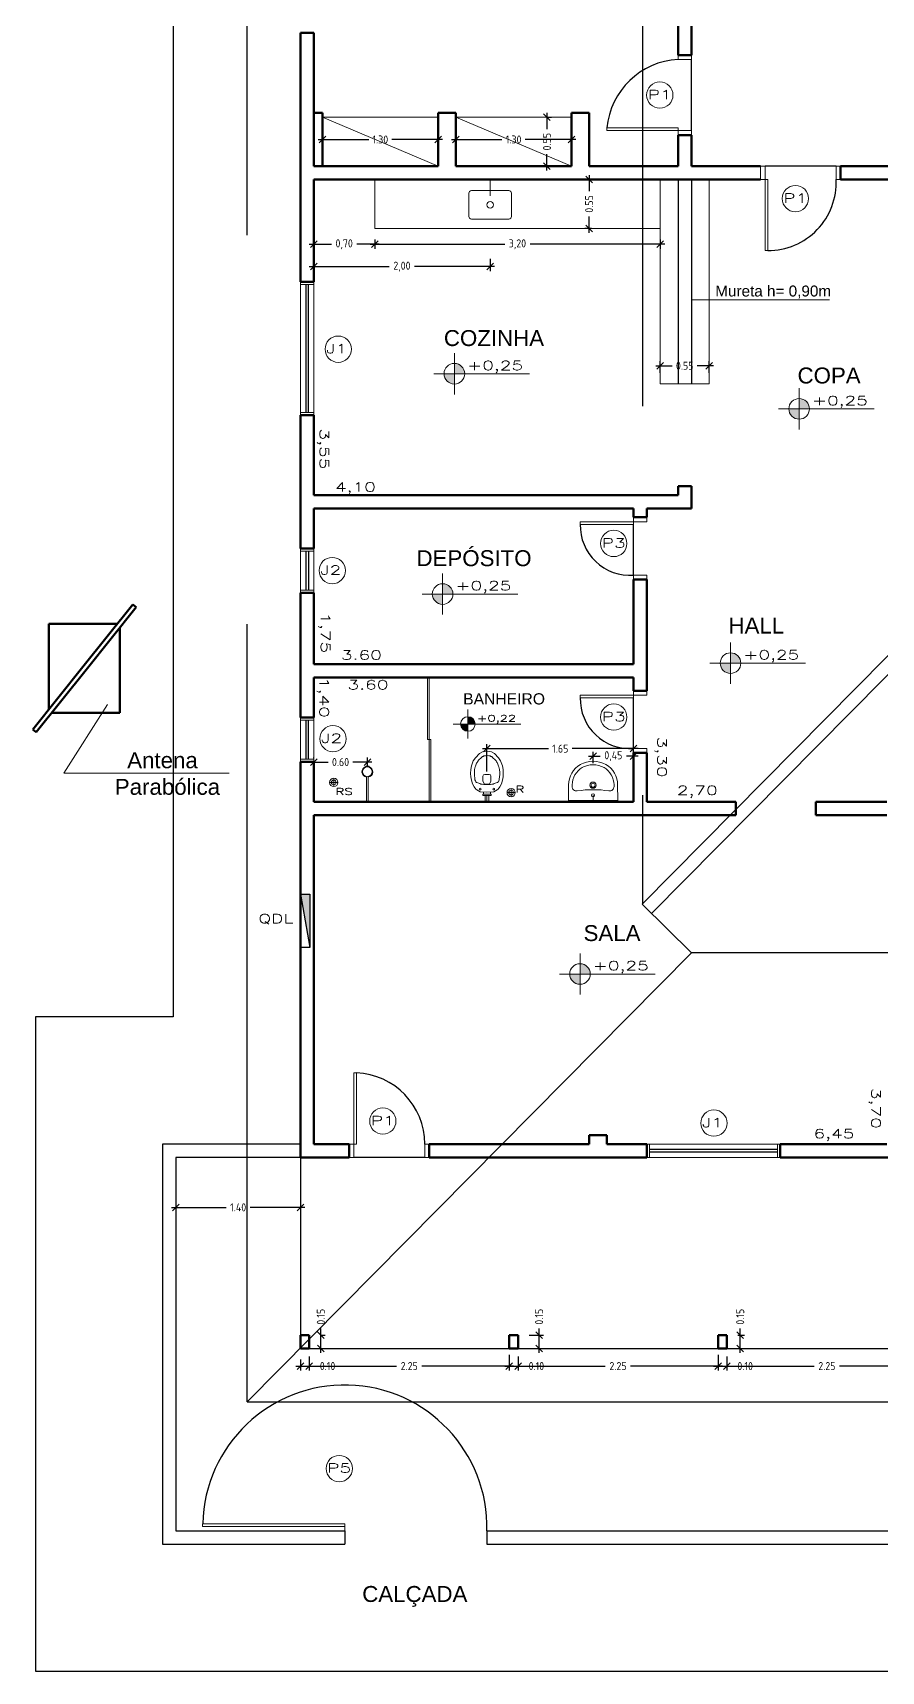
# Model space of a CAD drawing. Extents: x 200.4 to 267.3, y 143.9 to 174.2.
# Drawn here: x 200.44 to 209.99, y 144.45 to 162.88 of the extents above; entities that cross this region are included whole.
import ezdxf

# ---------------------------------------------------------------- set-up
doc = ezdxf.new("R2010")
doc.units = 0
doc.header["$LTSCALE"] = 35
doc.linetypes.add('HIDDEN', pattern=[0.375, 0.25, -0.125])
doc.layers.get('0').update_dxf_attribs({"linetype": 'CONTINUOUS'})
doc.layers.get('Defpoints').update_dxf_attribs({"linetype": 'CONTINUOUS', "lineweight": 5})
for name, color, linetype in [('01', 1, 'CONTINUOUS'), ('AF-Conexões_detalhe', 9, 'CONTINUOUS'), ('ALVENARIA', 6, 'CONTINUOUS'), ('ALVNARIA', 3, 'HIDDEN'), ('PENA3', 4, 'CONTINUOUS')]:
    doc.layers.add(name, color=color, linetype=linetype)
for name, color, linetype, lineweight in [('COTAS', 1, 'CONTINUOUS', 5), ('ESQUADRIAS', 2, 'CONTINUOUS', 18), ('MOBÍLIA', 1, 'CONTINUOUS', 9), ('PAREDE', 5, 'CONTINUOUS', 50), ('TEXTO', 2, 'CONTINUOUS', 13)]:
    doc.layers.add(name, color=color, linetype=linetype, lineweight=lineweight)
doc.styles.add('ARQ_COTAS_50', font='romans.shx', dxfattribs={"width": 1.5})
doc.styles.get("Standard").update_dxf_attribs({"font": 'ISOCP'})
doc.dimstyles.new('LAOUTP-50', dxfattribs={"dimscale": 0.5, "dimtxt": 0.18, "dimasz": 0.15, "dimexe": 0.1, "dimexo": 0.25, "dimgap": 0.09, "dimtad": 0, "dimzin": 0, "dimdsep": 46, "dimlunit": 6, "dimtxsty": 'Standard', "dimsah": 1, "dimcen": 0.15, "dimdle": 0.1, "dimclrd": 1, "dimclre": 1, "dimclrt": 2, "dimaunit": 1, "dimadec": 0, "dimazin": 0, "dimtfac": 1, "dimtmove": 0, "dimatfit": 3, "dimfxl": 1, "dimtolj": 1, "dimtzin": 0, "dimarcsym": 0})

# ---------------------------------------------------------------- blocks, each defined once
blk = doc.blocks.new('_Oblique')
at = {"layer": 'COTAS', "color": 0, "lineweight": -2}
blk.add_line((-0.5, -0.5), (0.5, 0.5), dxfattribs=at)
blk = doc.blocks.new('*D148')
at = {"color": 1, "linetype": 'ByBlock'}
for p, q in [((205.499, 154.831), (206.242, 154.831)), ((205.549, 154.575), (205.549, 154.881)), ((207.249, 154.831), (206.506, 154.831)), ((207.199, 154.575), (207.199, 154.881))]:
    blk.add_line(p, q, dxfattribs=at)
at = {"layer": 'Defpoints', "color": 0, "linetype": 'ByBlock'}
for p in [(205.549, 154.831), (205.549, 154.45), (207.199, 154.45)]:
    blk.add_point(p, dxfattribs=at)
at = {"color": 1, "linetype": 'ByBlock', "xscale": 0.075, "yscale": 0.075, "zscale": 0.075, "rotation": 180}
blk.add_blockref('_Oblique', (205.549, 154.831), dxfattribs=at)
at = {"color": 1, "linetype": 'ByBlock', "xscale": 0.075, "yscale": 0.075, "zscale": 0.075}
blk.add_blockref('_Oblique', (207.199, 154.831), dxfattribs=at)
at = {"color": 2, "linetype": 'ByBlock', "insert": (206.374, 154.831), "char_height": 0.09, "attachment_point": 5}
blk.add_mtext('\\A1;1.65', dxfattribs=at)
blk = doc.blocks.new('*D149')
at = {"color": 1, "linetype": 'ByBlock'}
for p, q in [((206.693, 154.746), (206.823, 154.746)), ((206.743, 154.669), (206.743, 154.796)), ((207.249, 154.746), (207.119, 154.746)), ((207.199, 154.669), (207.199, 154.796))]:
    blk.add_line(p, q, dxfattribs=at)
at = {"layer": 'Defpoints', "color": 0, "linetype": 'ByBlock'}
for p in [(207.199, 154.746), (206.743, 154.544), (207.199, 154.544)]:
    blk.add_point(p, dxfattribs=at)
at = {"color": 1, "linetype": 'ByBlock', "xscale": 0.075, "yscale": 0.075, "zscale": 0.075, "rotation": 180}
blk.add_blockref('_Oblique', (206.743, 154.746), dxfattribs=at)
at = {"color": 1, "linetype": 'ByBlock', "xscale": 0.075, "yscale": 0.075, "zscale": 0.075}
blk.add_blockref('_Oblique', (207.199, 154.746), dxfattribs=at)
at = {"color": 2, "linetype": 'ByBlock', "insert": (206.971, 154.746), "char_height": 0.09, "attachment_point": 5}
blk.add_mtext('\\A1;0,45', dxfattribs=at)
blk = doc.blocks.new('*D150')
at = {"color": 1, "linetype": 'ByBlock'}
for p, q in [((203.549, 154.68), (203.761, 154.68)), ((203.599, 154.723), (203.599, 154.73)), ((204.253, 154.68), (204.041, 154.68)), ((204.203, 154.642), (204.203, 154.73))]:
    blk.add_line(p, q, dxfattribs=at)
at = {"layer": 'Defpoints', "color": 0, "linetype": 'ByBlock'}
for p in [(203.599, 154.68), (203.599, 154.598), (204.203, 154.517)]:
    blk.add_point(p, dxfattribs=at)
at = {"color": 1, "linetype": 'ByBlock', "xscale": 0.075, "yscale": 0.075, "zscale": 0.075, "rotation": 180}
blk.add_blockref('_Oblique', (203.599, 154.68), dxfattribs=at)
at = {"color": 1, "linetype": 'ByBlock', "xscale": 0.075, "yscale": 0.075, "zscale": 0.075}
blk.add_blockref('_Oblique', (204.203, 154.68), dxfattribs=at)
at = {"color": 2, "linetype": 'ByBlock', "insert": (203.901, 154.68), "char_height": 0.09, "attachment_point": 5}
blk.add_mtext('\\A1;0.60', dxfattribs=at)
blk = doc.blocks.new('*D154')
at = {"color": 1, "linetype": 'ByBlock'}
for p, q in [((202.049, 150.108), (202.049, 149.621)), ((203.449, 150.108), (203.449, 149.621)), ((201.999, 149.671), (202.614, 149.671)), ((203.499, 149.671), (202.884, 149.671))]:
    blk.add_line(p, q, dxfattribs=at)
at = {"layer": 'Defpoints', "color": 0, "linetype": 'ByBlock'}
for p in [(202.049, 150.233), (203.449, 150.233), (202.049, 149.671)]:
    blk.add_point(p, dxfattribs=at)
at = {"color": 1, "linetype": 'ByBlock', "xscale": 0.075, "yscale": 0.075, "zscale": 0.075, "rotation": 180}
blk.add_blockref('_Oblique', (202.049, 149.671), dxfattribs=at)
at = {"color": 1, "linetype": 'ByBlock', "xscale": 0.075, "yscale": 0.075, "zscale": 0.075}
blk.add_blockref('_Oblique', (203.449, 149.671), dxfattribs=at)
at = {"color": 2, "linetype": 'ByBlock', "insert": (202.749, 149.671), "char_height": 0.09, "attachment_point": 5}
blk.add_mtext('\\A1;1.40', dxfattribs=at)
blk = doc.blocks.new('*D157')
at = {"color": 1, "linetype": 'ByBlock'}
for p, q in [((206.224, 161.983), (206.224, 161.8)), ((206.24, 161.933), (206.274, 161.933)), ((206.224, 161.333), (206.224, 161.517)), ((206.24, 161.383), (206.274, 161.383))]:
    blk.add_line(p, q, dxfattribs=at)
at = {"layer": 'Defpoints', "color": 0, "linetype": 'ByBlock'}
for p in [(206.115, 161.933), (206.224, 161.933), (206.115, 161.383)]:
    blk.add_point(p, dxfattribs=at)
at = {"color": 1, "linetype": 'ByBlock', "xscale": 0.075, "yscale": 0.075, "zscale": 0.075}
for p, rotation in [((206.224, 161.933), 90), ((206.224, 161.383), 270)]:
    blk.add_blockref('_Oblique', p, dxfattribs=dict(at, rotation=rotation))
at = {"color": 2, "linetype": 'ByBlock', "insert": (206.224, 161.658), "char_height": 0.09, "attachment_point": 5, "rotation": 90}
blk.add_mtext('\\A1;0.55', dxfattribs=at)
blk = doc.blocks.new('*D158')
at = {"color": 1, "linetype": 'ByBlock'}
for p, q in [((203.599, 160.558), (203.599, 160.454)), ((204.286, 160.558), (204.286, 160.454)), ((203.549, 160.504), (203.801, 160.504)), ((204.336, 160.504), (204.084, 160.504))]:
    blk.add_line(p, q, dxfattribs=at)
at = {"layer": 'Defpoints', "color": 0, "linetype": 'ByBlock'}
for p in [(203.599, 160.683), (204.286, 160.683), (203.599, 160.504)]:
    blk.add_point(p, dxfattribs=at)
at = {"color": 1, "linetype": 'ByBlock', "xscale": 0.075, "yscale": 0.075, "zscale": 0.075, "rotation": 180}
blk.add_blockref('_Oblique', (203.599, 160.504), dxfattribs=at)
at = {"color": 1, "linetype": 'ByBlock', "xscale": 0.075, "yscale": 0.075, "zscale": 0.075}
blk.add_blockref('_Oblique', (204.286, 160.504), dxfattribs=at)
at = {"color": 2, "linetype": 'ByBlock', "insert": (203.942, 160.504), "char_height": 0.09, "attachment_point": 5}
blk.add_mtext('\\A1;0,70', dxfattribs=at)
blk = doc.blocks.new('*D159')
at = {"color": 1, "linetype": 'ByBlock'}
for p, q in [((204.286, 160.558), (204.286, 160.454)), ((207.499, 160.558), (207.499, 160.454)), ((204.236, 160.504), (205.751, 160.504)), ((207.549, 160.504), (206.034, 160.504))]:
    blk.add_line(p, q, dxfattribs=at)
at = {"layer": 'Defpoints', "color": 0, "linetype": 'ByBlock'}
for p in [(204.286, 160.683), (207.499, 160.683), (207.499, 160.504)]:
    blk.add_point(p, dxfattribs=at)
at = {"color": 1, "linetype": 'ByBlock', "xscale": 0.075, "yscale": 0.075, "zscale": 0.075, "rotation": 180}
blk.add_blockref('_Oblique', (204.286, 160.504), dxfattribs=at)
at = {"color": 1, "linetype": 'ByBlock', "xscale": 0.075, "yscale": 0.075, "zscale": 0.075}
blk.add_blockref('_Oblique', (207.499, 160.504), dxfattribs=at)
at = {"color": 2, "linetype": 'ByBlock', "insert": (205.892, 160.504), "char_height": 0.09, "attachment_point": 5}
blk.add_mtext('\\A1;3,20', dxfattribs=at)
blk = doc.blocks.new('*D160')
at = {"color": 1, "linetype": 'ByBlock'}
for p, q in [((203.549, 160.253), (204.449, 160.253)), ((203.599, 160.316), (203.599, 160.203)), ((205.635, 160.253), (204.735, 160.253)), ((205.585, 160.341), (205.585, 160.203))]:
    blk.add_line(p, q, dxfattribs=at)
at = {"layer": 'Defpoints', "color": 0, "linetype": 'ByBlock'}
for p in [(203.599, 160.441), (205.585, 160.466), (205.585, 160.253)]:
    blk.add_point(p, dxfattribs=at)
at = {"color": 1, "linetype": 'ByBlock', "xscale": 0.075, "yscale": 0.075, "zscale": 0.075, "rotation": 180}
blk.add_blockref('_Oblique', (203.599, 160.253), dxfattribs=at)
at = {"color": 1, "linetype": 'ByBlock', "xscale": 0.075, "yscale": 0.075, "zscale": 0.075}
blk.add_blockref('_Oblique', (205.585, 160.253), dxfattribs=at)
at = {"color": 2, "linetype": 'ByBlock', "insert": (204.592, 160.253), "char_height": 0.09, "attachment_point": 5}
blk.add_mtext('\\A1;2,00', dxfattribs=at)
blk = doc.blocks.new('*D178')
at = {"color": 1, "linetype": 'ByBlock'}
for p, q in [((203.649, 161.683), (204.218, 161.683)), ((203.699, 161.808), (203.699, 161.733)), ((205.049, 161.683), (204.48, 161.683)), ((204.999, 161.808), (204.999, 161.733))]:
    blk.add_line(p, q, dxfattribs=at)
at = {"layer": 'Defpoints', "color": 0, "linetype": 'ByBlock'}
for p in [(203.699, 161.683), (204.999, 161.683), (204.999, 161.683)]:
    blk.add_point(p, dxfattribs=at)
at = {"color": 1, "linetype": 'ByBlock', "xscale": 0.075, "yscale": 0.075, "zscale": 0.075, "rotation": 180}
blk.add_blockref('_Oblique', (203.699, 161.683), dxfattribs=at)
at = {"color": 1, "linetype": 'ByBlock', "xscale": 0.075, "yscale": 0.075, "zscale": 0.075}
blk.add_blockref('_Oblique', (204.999, 161.683), dxfattribs=at)
at = {"color": 2, "linetype": 'ByBlock', "insert": (204.349, 161.683), "char_height": 0.09, "attachment_point": 5}
blk.add_mtext('\\A1;1.30', dxfattribs=at)
blk = doc.blocks.new('*D179')
at = {"color": 1, "linetype": 'ByBlock'}
for p, q in [((205.149, 161.683), (205.718, 161.683)), ((205.199, 161.808), (205.199, 161.733)), ((206.549, 161.683), (205.98, 161.683)), ((206.499, 161.808), (206.499, 161.733))]:
    blk.add_line(p, q, dxfattribs=at)
at = {"layer": 'Defpoints', "color": 0, "linetype": 'ByBlock'}
for p in [(205.199, 161.683), (206.499, 161.683), (206.499, 161.683)]:
    blk.add_point(p, dxfattribs=at)
at = {"color": 1, "linetype": 'ByBlock', "xscale": 0.075, "yscale": 0.075, "zscale": 0.075, "rotation": 180}
blk.add_blockref('_Oblique', (205.199, 161.683), dxfattribs=at)
at = {"color": 1, "linetype": 'ByBlock', "xscale": 0.075, "yscale": 0.075, "zscale": 0.075}
blk.add_blockref('_Oblique', (206.499, 161.683), dxfattribs=at)
at = {"color": 2, "linetype": 'ByBlock', "insert": (205.849, 161.683), "char_height": 0.09, "attachment_point": 5}
blk.add_mtext('\\A1;1.30', dxfattribs=at)
blk = doc.blocks.new('*D180')
at = {"color": 1, "linetype": 'ByBlock'}
for p, q in [((206.699, 161.283), (206.699, 161.1)), ((206.724, 161.233), (206.649, 161.233)), ((206.699, 160.633), (206.699, 160.817)), ((206.724, 160.683), (206.649, 160.683))]:
    blk.add_line(p, q, dxfattribs=at)
at = {"layer": 'Defpoints', "color": 0, "linetype": 'ByBlock'}
for p in [(206.699, 161.233), (206.849, 161.233), (206.849, 160.683)]:
    blk.add_point(p, dxfattribs=at)
at = {"color": 1, "linetype": 'ByBlock', "xscale": 0.075, "yscale": 0.075, "zscale": 0.075}
for p, rotation in [((206.699, 161.233), 90), ((206.699, 160.683), 270)]:
    blk.add_blockref('_Oblique', p, dxfattribs=dict(at, rotation=rotation))
at = {"color": 2, "linetype": 'ByBlock', "insert": (206.699, 160.958), "char_height": 0.09, "attachment_point": 5, "rotation": 90}
blk.add_mtext('\\A1;0.55', dxfattribs=at)
blk = doc.blocks.new('*D183')
at = {"color": 1, "linetype": 'ByBlock'}
for p, q in [((207.449, 159.138), (207.633, 159.138)), ((207.499, 159.058), (207.499, 159.188)), ((208.099, 159.138), (207.915, 159.138)), ((208.049, 159.058), (208.049, 159.188))]:
    blk.add_line(p, q, dxfattribs=at)
at = {"layer": 'Defpoints', "color": 0, "linetype": 'ByBlock'}
for p in [(207.499, 159.138), (207.499, 158.933), (208.049, 158.933)]:
    blk.add_point(p, dxfattribs=at)
at = {"color": 1, "linetype": 'ByBlock', "xscale": 0.075, "yscale": 0.075, "zscale": 0.075, "rotation": 180}
blk.add_blockref('_Oblique', (207.499, 159.138), dxfattribs=at)
at = {"color": 1, "linetype": 'ByBlock', "xscale": 0.075, "yscale": 0.075, "zscale": 0.075}
blk.add_blockref('_Oblique', (208.049, 159.138), dxfattribs=at)
at = {"color": 2, "linetype": 'ByBlock', "insert": (207.774, 159.138), "char_height": 0.09, "attachment_point": 5}
blk.add_mtext('\\A1;0.55', dxfattribs=at)
blk = doc.blocks.new('*D193')
at = {"color": 1, "linetype": 'ByBlock'}
for p, q in [((208.249, 147.995), (208.249, 147.936)), ((210.499, 148.011), (210.499, 147.936)), ((208.199, 147.886), (209.231, 147.886)), ((210.549, 147.886), (209.516, 147.886))]:
    blk.add_line(p, q, dxfattribs=at)
at = {"layer": 'Defpoints', "color": 0, "linetype": 'ByBlock'}
for p in [(208.249, 147.87), (210.499, 147.886), (210.499, 147.886)]:
    blk.add_point(p, dxfattribs=at)
at = {"color": 1, "linetype": 'ByBlock', "xscale": 0.075, "yscale": 0.075, "zscale": 0.075, "rotation": 180}
blk.add_blockref('_Oblique', (208.249, 147.886), dxfattribs=at)
at = {"color": 1, "linetype": 'ByBlock', "xscale": 0.075, "yscale": 0.075, "zscale": 0.075}
blk.add_blockref('_Oblique', (210.499, 147.886), dxfattribs=at)
at = {"color": 2, "linetype": 'ByBlock', "insert": (209.374, 147.886), "char_height": 0.09, "attachment_point": 5}
blk.add_mtext('\\A1;2.25', dxfattribs=at)
blk = doc.blocks.new('*D194')
at = {"color": 1, "linetype": 'ByBlock'}
for p, q in [((208.374, 148.233), (208.449, 148.233)), ((208.399, 148.233), (208.399, 148.308)), ((208.399, 148.033), (208.399, 148.233)), ((208.374, 148.083), (208.449, 148.083))]:
    blk.add_line(p, q, dxfattribs=at)
at = {"layer": 'Defpoints', "color": 0, "linetype": 'ByBlock'}
for p in [(208.249, 148.233), (208.399, 148.233), (208.249, 148.083)]:
    blk.add_point(p, dxfattribs=at)
at = {"color": 1, "linetype": 'ByBlock', "xscale": 0.075, "yscale": 0.075, "zscale": 0.075}
for p, rotation in [((208.399, 148.233), 90), ((208.399, 148.083), 270)]:
    blk.add_blockref('_Oblique', p, dxfattribs=dict(at, rotation=rotation))
at = {"color": 2, "linetype": 'ByBlock', "insert": (208.399, 148.441), "char_height": 0.09, "attachment_point": 5, "rotation": 90}
blk.add_mtext('\\A1;0.15', dxfattribs=at)
blk = doc.blocks.new('*D195')
at = {"color": 1, "linetype": 'ByBlock'}
for p, q in [((208.099, 147.886), (208.249, 147.886)), ((208.149, 147.958), (208.149, 147.836)), ((208.249, 147.958), (208.249, 147.836)), ((208.249, 147.886), (208.324, 147.886))]:
    blk.add_line(p, q, dxfattribs=at)
at = {"layer": 'Defpoints', "color": 0, "linetype": 'ByBlock'}
for p in [(208.149, 148.083), (208.249, 148.083), (208.249, 147.886)]:
    blk.add_point(p, dxfattribs=at)
at = {"color": 1, "linetype": 'ByBlock', "xscale": 0.075, "yscale": 0.075, "zscale": 0.075, "rotation": 180}
blk.add_blockref('_Oblique', (208.149, 147.886), dxfattribs=at)
at = {"color": 1, "linetype": 'ByBlock', "xscale": 0.075, "yscale": 0.075, "zscale": 0.075}
blk.add_blockref('_Oblique', (208.249, 147.886), dxfattribs=at)
at = {"color": 2, "linetype": 'ByBlock', "insert": (208.455, 147.886), "char_height": 0.09, "attachment_point": 5}
blk.add_mtext('\\A1;0.10', dxfattribs=at)
blk = doc.blocks.new('*D197')
at = {"color": 1, "linetype": 'ByBlock'}
for p, q in [((206.024, 148.233), (206.185, 148.233)), ((206.135, 148.233), (206.135, 148.308)), ((206.135, 148.033), (206.135, 148.233)), ((206.024, 148.083), (206.185, 148.083))]:
    blk.add_line(p, q, dxfattribs=at)
at = {"layer": 'Defpoints', "color": 0, "linetype": 'ByBlock'}
for p in [(205.899, 148.233), (206.135, 148.233), (205.899, 148.083)]:
    blk.add_point(p, dxfattribs=at)
at = {"color": 1, "linetype": 'ByBlock', "xscale": 0.075, "yscale": 0.075, "zscale": 0.075}
for p, rotation in [((206.135, 148.233), 90), ((206.135, 148.083), 270)]:
    blk.add_blockref('_Oblique', p, dxfattribs=dict(at, rotation=rotation))
at = {"color": 2, "linetype": 'ByBlock', "insert": (206.135, 148.441), "char_height": 0.09, "attachment_point": 5, "rotation": 90}
blk.add_mtext('\\A1;0.15', dxfattribs=at)
blk = doc.blocks.new('*D198')
at = {"color": 1, "linetype": 'ByBlock'}
for p, q in [((205.749, 147.886), (205.899, 147.886)), ((205.799, 147.958), (205.799, 147.836)), ((205.899, 147.958), (205.899, 147.836)), ((205.899, 147.886), (205.974, 147.886))]:
    blk.add_line(p, q, dxfattribs=at)
at = {"layer": 'Defpoints', "color": 0, "linetype": 'ByBlock'}
for p in [(205.799, 148.083), (205.899, 148.083), (205.899, 147.886)]:
    blk.add_point(p, dxfattribs=at)
at = {"color": 1, "linetype": 'ByBlock', "xscale": 0.075, "yscale": 0.075, "zscale": 0.075, "rotation": 180}
blk.add_blockref('_Oblique', (205.799, 147.886), dxfattribs=at)
at = {"color": 1, "linetype": 'ByBlock', "xscale": 0.075, "yscale": 0.075, "zscale": 0.075}
blk.add_blockref('_Oblique', (205.899, 147.886), dxfattribs=at)
at = {"color": 2, "linetype": 'ByBlock', "insert": (206.105, 147.886), "char_height": 0.09, "attachment_point": 5}
blk.add_mtext('\\A1;0.10', dxfattribs=at)
blk = doc.blocks.new('*D199')
at = {"color": 1, "linetype": 'ByBlock'}
for p, q in [((203.549, 147.995), (203.549, 147.936)), ((205.799, 148.011), (205.799, 147.936)), ((203.499, 147.886), (204.531, 147.886)), ((205.849, 147.886), (204.816, 147.886))]:
    blk.add_line(p, q, dxfattribs=at)
at = {"layer": 'Defpoints', "color": 0, "linetype": 'ByBlock'}
for p in [(203.549, 147.87), (205.799, 147.886), (205.799, 147.886)]:
    blk.add_point(p, dxfattribs=at)
at = {"color": 1, "linetype": 'ByBlock', "xscale": 0.075, "yscale": 0.075, "zscale": 0.075, "rotation": 180}
blk.add_blockref('_Oblique', (203.549, 147.886), dxfattribs=at)
at = {"color": 1, "linetype": 'ByBlock', "xscale": 0.075, "yscale": 0.075, "zscale": 0.075}
blk.add_blockref('_Oblique', (205.799, 147.886), dxfattribs=at)
at = {"color": 2, "linetype": 'ByBlock', "insert": (204.674, 147.886), "char_height": 0.09, "attachment_point": 5}
blk.add_mtext('\\A1;2.25', dxfattribs=at)
blk = doc.blocks.new('*D200')
at = {"color": 1, "linetype": 'ByBlock'}
for p, q in [((203.399, 147.886), (203.549, 147.886)), ((203.449, 147.958), (203.449, 147.836)), ((203.549, 147.958), (203.549, 147.836)), ((203.549, 147.886), (203.624, 147.886))]:
    blk.add_line(p, q, dxfattribs=at)
at = {"layer": 'Defpoints', "color": 0, "linetype": 'ByBlock'}
for p in [(203.449, 148.083), (203.549, 148.083), (203.549, 147.886)]:
    blk.add_point(p, dxfattribs=at)
at = {"color": 1, "linetype": 'ByBlock', "xscale": 0.075, "yscale": 0.075, "zscale": 0.075, "rotation": 180}
blk.add_blockref('_Oblique', (203.449, 147.886), dxfattribs=at)
at = {"color": 1, "linetype": 'ByBlock', "xscale": 0.075, "yscale": 0.075, "zscale": 0.075}
blk.add_blockref('_Oblique', (203.549, 147.886), dxfattribs=at)
at = {"color": 2, "linetype": 'ByBlock', "insert": (203.755, 147.886), "char_height": 0.09, "attachment_point": 5}
blk.add_mtext('\\A1;0.10', dxfattribs=at)
blk = doc.blocks.new('*D201')
at = {"color": 1, "linetype": 'ByBlock'}
for p, q in [((203.674, 148.233), (203.729, 148.233)), ((203.679, 148.233), (203.679, 148.308)), ((203.679, 148.033), (203.679, 148.233)), ((203.674, 148.083), (203.729, 148.083))]:
    blk.add_line(p, q, dxfattribs=at)
at = {"layer": 'Defpoints', "color": 0, "linetype": 'ByBlock'}
for p in [(203.549, 148.233), (203.679, 148.233), (203.549, 148.083)]:
    blk.add_point(p, dxfattribs=at)
at = {"color": 1, "linetype": 'ByBlock', "xscale": 0.075, "yscale": 0.075, "zscale": 0.075}
for p, rotation in [((203.679, 148.233), 90), ((203.679, 148.083), 270)]:
    blk.add_blockref('_Oblique', p, dxfattribs=dict(at, rotation=rotation))
at = {"color": 2, "linetype": 'ByBlock', "insert": (203.679, 148.441), "char_height": 0.09, "attachment_point": 5, "rotation": 90}
blk.add_mtext('\\A1;0.15', dxfattribs=at)
blk = doc.blocks.new('*D202')
at = {"color": 1, "linetype": 'ByBlock'}
for p, q in [((205.899, 147.995), (205.899, 147.936)), ((208.149, 148.011), (208.149, 147.936)), ((205.849, 147.886), (206.881, 147.886)), ((208.199, 147.886), (207.166, 147.886))]:
    blk.add_line(p, q, dxfattribs=at)
at = {"layer": 'Defpoints', "color": 0, "linetype": 'ByBlock'}
for p in [(205.899, 147.87), (208.149, 147.886), (208.149, 147.886)]:
    blk.add_point(p, dxfattribs=at)
at = {"color": 1, "linetype": 'ByBlock', "xscale": 0.075, "yscale": 0.075, "zscale": 0.075, "rotation": 180}
blk.add_blockref('_Oblique', (205.899, 147.886), dxfattribs=at)
at = {"color": 1, "linetype": 'ByBlock', "xscale": 0.075, "yscale": 0.075, "zscale": 0.075}
blk.add_blockref('_Oblique', (208.149, 147.886), dxfattribs=at)
at = {"color": 2, "linetype": 'ByBlock', "insert": (207.024, 147.886), "char_height": 0.09, "attachment_point": 5}
blk.add_mtext('\\A1;2.25', dxfattribs=at)

msp = doc.modelspace()

# ---------------------------------------------------------------- hatches: boundary and pattern name
at = {"layer": '01'}
msp.add_hatch(color=256, dxfattribs=at).paths.add_polyline_path([(203.449, 153.193), (203.557, 152.593), (203.557, 153.193)])
at = {"layer": 'TEXTO', "lineweight": -2}
h = msp.add_hatch(color=256, dxfattribs=at)
h.paths.add_polyline_path([(205.182, 159.164), (205.182, 159.048), (205.298, 159.048, 0.414214)])
h.paths.add_polyline_path([(205.182, 159.048), (205.066, 159.048, 0.414214), (205.182, 158.932)])
h = msp.add_hatch(color=256, dxfattribs=at)
h.paths.add_polyline_path([(209.062, 158.769), (209.062, 158.653), (209.178, 158.653, 0.414214)])
h.paths.add_polyline_path([(209.062, 158.653), (208.946, 158.653, 0.414214), (209.062, 158.537)])
h = msp.add_hatch(color=256, dxfattribs=at)
h.paths.add_polyline_path([(205.05, 156.686), (205.05, 156.57), (205.167, 156.57, 0.414214)])
h.paths.add_polyline_path([(205.05, 156.57), (204.934, 156.57, 0.414214), (205.05, 156.454)])
h = msp.add_hatch(color=256, dxfattribs=at)
h.paths.add_polyline_path([(208.29, 155.909), (208.29, 155.793), (208.406, 155.793, 0.414214)])
h.paths.add_polyline_path([(208.29, 155.793), (208.174, 155.793, 0.414214), (208.29, 155.677)])
h = msp.add_hatch(color=256, dxfattribs=at)
h.paths.add_polyline_path([(205.334, 155.189), (205.334, 155.108), (205.416, 155.108, 0.414214)])
h.paths.add_polyline_path([(205.334, 155.108), (205.252, 155.108, 0.414214), (205.334, 155.026)])
h = msp.add_hatch(color=256, dxfattribs=at)
h.paths.add_polyline_path([(206.596, 152.412), (206.596, 152.296), (206.712, 152.296, 0.414214)])
h.paths.add_polyline_path([(206.596, 152.296), (206.48, 152.296, 0.414214), (206.596, 152.18)])

# ---------------------------------------------------------------- linework, layer by layer
at = {"layer": '01'}
for p, q in [((207.849, 161.783), (207.849, 162.583)), ((209.479, 161.383), (208.679, 161.383)), ((203.509, 160.053), (203.509, 158.613)), ((203.539, 158.613), (203.539, 160.053)), ((207.199, 156.783), (207.199, 157.353)), ((207.199, 154.833), (207.199, 155.403)), ((203.449, 153.193), (203.557, 153.193)), ((203.449, 153.193), (203.557, 152.593)), ((203.557, 153.193), (203.557, 152.593)), ((203.557, 152.593), (203.449, 152.593)), ((204.849, 150.233), (204.049, 150.233)), ((208.819, 150.323), (207.379, 150.323)), ((208.819, 150.293), (207.379, 150.293))]:
    msp.add_line(p, q, dxfattribs=at)
for centre, radius, start, end in [((207.743, 161.737), 0.847, 92.9712, 174.8394), ((208.71, 161.203), 0.77, 269.9565, 2.2329), ((207.156, 157.339), 0.557, 178.4896, 274.448), ((207.156, 155.389), 0.557, 178.4896, 274.448), ((204.049, 150.384), 0.8, 359.9597, 87.8509), ((203.949, 146.073), 1.6, 358.5679, 178.5679)]:
    msp.add_arc(centre, radius, start, end, dxfattribs=at)
at = {"layer": 'AF-Conexões_detalhe'}
for p, q in [((202.019, 172.663), (202.019, 151.813)), ((211.749, 157.583), (207.294, 153.083)), ((211.96, 157.583), (207.4, 152.978)), ((202.019, 151.813), (200.469, 151.813)), ((200.469, 151.813), (200.469, 144.453)), ((200.469, 144.453), (220.029, 144.453))]:
    msp.add_line(p, q, dxfattribs=at)
at = {"layer": 'ALVENARIA', "color": 6}
for p, q in [((201.899, 150.383), (201.899, 145.883)), ((203.449, 150.383), (201.899, 150.383)), ((202.049, 150.233), (202.049, 146.033)), ((203.449, 150.233), (202.049, 150.233)), ((202.049, 146.033), (203.949, 146.033)), ((203.949, 146.033), (203.949, 145.883)), ((205.549, 146.033), (205.549, 145.883)), ((205.549, 146.033), (218.449, 146.033)), ((201.899, 145.883), (203.949, 145.883)), ((205.549, 145.883), (218.599, 145.883))]:
    msp.add_line(p, q, dxfattribs=at)
at = {"layer": 'ALVNARIA', "linetype": 'HIDDEN'}
for p, q in [((202.849, 147.483), (202.849, 171.833)), ((207.299, 167.433), (207.299, 153.089)), ((207.699, 161.233), (207.699, 158.933)), ((207.849, 161.233), (207.849, 158.933)), ((203.509, 157.053), (203.509, 156.613)), ((203.539, 157.053), (203.539, 156.613)), ((203.509, 155.153), (203.509, 154.713)), ((203.539, 154.713), (203.539, 155.153)), ((207.849, 152.533), (207.294, 153.083)), ((207.849, 152.533), (202.849, 147.483)), ((213.149, 152.533), (207.849, 152.533)), ((202.849, 147.483), (218.149, 147.483))]:
    msp.add_line(p, q, dxfattribs=at)
at = {"layer": 'ESQUADRIAS'}
for p, q in [((207.699, 162.633), (207.699, 162.583)), ((207.699, 162.583), (207.849, 162.583)), ((207.849, 162.583), (207.849, 162.633)), ((206.899, 161.783), (206.899, 161.813)), ((206.899, 161.813), (207.699, 161.813)), ((207.699, 161.783), (206.899, 161.783)), ((207.699, 161.813), (207.699, 161.783)), ((207.699, 161.783), (207.849, 161.783)), ((207.699, 161.733), (207.699, 161.783)), ((207.849, 161.733), (207.849, 161.783)), ((208.629, 161.233), (208.629, 161.383)), ((208.679, 161.383), (208.629, 161.383)), ((208.679, 161.233), (208.679, 161.383)), ((209.479, 161.233), (209.479, 161.383)), ((209.529, 161.383), (209.479, 161.383)), ((204.286, 161.233), (204.286, 160.683)), ((205.375, 161.108), (205.795, 161.108)), ((205.375, 161.108), (205.795, 161.108)), ((205.585, 161.049), (205.585, 161.233)), ((207.499, 158.933), (207.499, 161.233)), ((208.049, 158.933), (208.049, 161.233)), ((208.629, 161.233), (208.679, 161.233)), ((208.679, 161.233), (208.679, 160.433)), ((208.709, 161.233), (208.679, 161.233)), ((208.709, 160.433), (208.709, 161.233)), ((209.479, 161.233), (209.529, 161.233)), ((205.345, 160.818), (205.345, 161.078)), ((205.345, 160.818), (205.345, 161.078)), ((205.825, 161.078), (205.825, 160.818)), ((205.825, 161.078), (205.825, 160.818)), ((205.795, 160.788), (205.375, 160.788)), ((205.795, 160.788), (205.375, 160.788)), ((207.499, 160.683), (204.286, 160.683)), ((208.679, 160.433), (208.709, 160.433)), ((203.449, 160.083), (203.449, 158.583)), ((203.599, 160.053), (203.449, 160.053)), ((203.599, 158.583), (203.599, 160.083)), ((207.499, 158.933), (208.049, 158.933)), ((203.599, 158.613), (203.449, 158.613)), ((207.199, 157.383), (207.199, 157.433)), ((207.349, 157.433), (207.349, 157.383)), ((206.599, 157.383), (206.599, 157.353)), ((207.199, 157.383), (206.599, 157.383)), ((206.599, 157.353), (207.199, 157.353)), ((207.199, 157.353), (207.199, 157.383)), ((207.199, 157.383), (207.349, 157.383)), ((203.449, 157.083), (203.449, 156.583)), ((203.599, 157.053), (203.449, 157.053)), ((203.599, 157.083), (203.599, 156.583)), ((207.199, 156.783), (207.199, 156.733)), ((207.349, 156.783), (207.199, 156.783)), ((207.349, 156.733), (207.349, 156.783)), ((203.599, 156.613), (203.449, 156.613)), ((204.879, 155.633), (204.879, 154.933)), ((204.899, 155.633), (204.899, 154.233)), ((207.199, 155.433), (206.599, 155.433)), ((206.599, 155.433), (206.599, 155.403)), ((206.599, 155.403), (207.199, 155.403)), ((207.199, 155.433), (207.199, 155.483)), ((207.199, 155.433), (207.349, 155.433)), ((207.199, 155.403), (207.199, 155.433)), ((207.349, 155.483), (207.349, 155.433)), ((203.449, 155.183), (203.449, 154.683)), ((203.599, 154.683), (203.599, 155.183)), ((203.449, 155.153), (203.599, 155.153)), ((204.919, 154.933), (204.879, 154.933)), ((204.919, 154.933), (204.919, 154.233)), ((207.349, 154.833), (207.199, 154.833)), ((207.199, 154.833), (207.199, 154.783)), ((207.349, 154.783), (207.349, 154.833)), ((203.449, 154.713), (203.599, 154.713)), ((204.183, 154.635), (204.185, 154.629)), ((204.203, 154.639), (204.203, 154.632)), ((204.203, 154.639), (204.203, 154.632)), ((204.221, 154.63), (204.222, 154.635)), ((205.375, 154.638), (205.368, 154.598)), ((205.395, 154.692), (205.375, 154.638)), ((205.418, 154.729), (205.395, 154.692)), ((205.466, 154.777), (205.418, 154.729)), ((205.498, 154.794), (205.466, 154.777)), ((205.549, 154.804), (205.498, 154.794)), ((205.549, 154.804), (205.6, 154.794)), ((205.6, 154.794), (205.632, 154.777)), ((205.632, 154.777), (205.68, 154.729)), ((205.68, 154.729), (205.703, 154.692)), ((205.703, 154.692), (205.723, 154.638)), ((205.723, 154.638), (205.731, 154.598)), ((203.779, 154.451), (203.872, 154.451)), ((203.825, 154.497), (203.825, 154.404)), ((204.193, 154.512), (204.193, 154.233)), ((204.213, 154.512), (204.213, 154.233)), ((205.368, 154.598), (205.365, 154.551)), ((205.365, 154.551), (205.367, 154.513)), ((205.367, 154.513), (205.374, 154.475)), ((205.374, 154.475), (205.387, 154.434)), ((205.504, 154.464), (205.504, 154.521)), ((205.522, 154.432), (205.504, 154.464)), ((205.524, 154.541), (205.574, 154.541)), ((205.594, 154.464), (205.576, 154.432)), ((205.594, 154.464), (205.594, 154.521)), ((205.724, 154.475), (205.711, 154.434)), ((205.731, 154.513), (205.724, 154.475)), ((205.731, 154.598), (205.733, 154.551)), ((205.733, 154.551), (205.731, 154.513)), ((205.387, 154.434), (205.403, 154.402)), ((205.403, 154.402), (205.424, 154.374)), ((205.424, 154.374), (205.434, 154.366)), ((205.434, 154.366), (205.473, 154.344)), ((205.473, 154.344), (205.549, 154.34)), ((205.51, 154.319), (205.501, 154.319)), ((205.501, 154.319), (205.501, 154.303)), ((205.501, 154.303), (205.597, 154.303)), ((205.51, 154.342), (205.51, 154.319)), ((205.51, 154.319), (205.588, 154.319)), ((205.576, 154.432), (205.522, 154.432)), ((205.529, 154.303), (205.529, 154.233)), ((205.625, 154.344), (205.549, 154.34)), ((205.549, 154.34), (205.549, 154.34)), ((205.549, 154.34), (205.549, 154.34)), ((205.549, 154.303), (205.549, 154.233)), ((205.569, 154.303), (205.569, 154.233)), ((205.588, 154.319), (205.588, 154.342)), ((205.597, 154.319), (205.588, 154.319)), ((205.597, 154.303), (205.597, 154.319)), ((205.664, 154.366), (205.625, 154.344)), ((205.674, 154.374), (205.664, 154.366)), ((205.695, 154.402), (205.674, 154.374)), ((205.711, 154.434), (205.695, 154.402)), ((205.775, 154.336), (205.868, 154.336)), ((205.821, 154.383), (205.821, 154.29)), ((206.466, 154.255), (206.468, 154.423)), ((206.507, 154.406), (206.508, 154.423)), ((206.743, 154.306), (206.743, 154.233)), ((206.979, 154.406), (206.979, 154.423)), ((207.021, 154.255), (207.019, 154.423)), ((207.013, 154.246), (206.474, 154.246)), ((204.049, 150.383), (204.049, 151.183)), ((204.049, 151.183), (204.079, 151.183)), ((204.079, 151.183), (204.079, 150.383)), ((204.049, 150.383), (203.999, 150.383)), ((203.999, 150.233), (204.049, 150.233)), ((204.049, 150.383), (204.049, 150.233)), ((204.079, 150.383), (204.049, 150.383)), ((204.849, 150.233), (204.849, 150.383)), ((204.899, 150.383), (204.849, 150.383)), ((204.899, 150.233), (204.849, 150.233)), ((208.849, 150.383), (207.349, 150.383)), ((208.849, 150.233), (207.349, 150.233)), ((207.379, 150.383), (207.379, 150.233)), ((208.819, 150.233), (208.819, 150.383)), ((202.349, 146.083), (202.349, 146.113)), ((202.349, 146.113), (203.949, 146.113)), ((203.949, 146.083), (202.349, 146.083)), ((203.949, 146.113), (203.949, 146.083)), ((203.949, 146.033), (203.949, 146.083))]:
    msp.add_line(p, q, dxfattribs=at)
for points in [[(205.549, 154.426, 0.041285), (205.513, 154.427, 0.045356), (205.48, 154.433, 0.033191), (205.433, 154.45, 0.120175), (205.422, 154.459, 0.118011), (205.413, 154.48, 0.050668), (205.407, 154.533, 0.012742), (205.408, 154.574, 0.021668), (205.41, 154.598, 0.039787), (205.416, 154.625, 0.025573), (205.431, 154.666, 0.081205), (205.454, 154.703, 0.062644), (205.497, 154.741, 0.081597), (205.515, 154.749, 0.049616), (205.548, 154.755)], [(205.551, 154.426, -0.041285), (205.587, 154.427, -0.045356), (205.62, 154.433, -0.033191), (205.666, 154.45, -0.120175), (205.677, 154.459, -0.118011), (205.687, 154.48, -0.050668), (205.693, 154.533, -0.012742), (205.692, 154.574, -0.021668), (205.69, 154.598, -0.039787), (205.684, 154.625, -0.025573), (205.669, 154.666, -0.081205), (205.646, 154.703, -0.062644), (205.603, 154.741, -0.081597), (205.585, 154.749, -0.049616), (205.552, 154.755)]]:
    msp.add_lwpolyline(points, format="xyb", dxfattribs=at)
for centre, radius in [((205.585, 160.948), 0.0365), ((203.825, 154.451), 0.0466), ((203.825, 154.451), 0.0266), ((204.203, 154.571), 0.0541), ((206.743, 154.42), 0.035), ((205.473, 154.376), 0.0101), ((205.625, 154.376), 0.0101), ((205.821, 154.336), 0.0466), ((205.821, 154.336), 0.0266), ((206.743, 154.42), 0.0225), ((206.743, 154.306), 0.0175)]:
    msp.add_circle(centre, radius, dxfattribs=at)
for centre, radius, start, end in [((205.375, 161.078), 0.03, 90, 180), ((205.375, 161.078), 0.03, 90, 180), ((205.795, 161.078), 0.03, 0, 90), ((205.795, 161.078), 0.03, 0, 90), ((205.375, 160.818), 0.03, 180, 270), ((205.375, 160.818), 0.03, 180, 270), ((205.795, 160.818), 0.03, 270, 0), ((205.795, 160.818), 0.03, 270, 0), ((204.203, 154.571), 0.0608, 107.388, 260.5313), ((204.188, 154.674), 0.0388, 263.9787, 293.3533), ((204.183, 154.635), 0.000485, 83.9787, 197.388), ((204.203, 154.571), 0.0608, 73.0092, 107.388), ((204.218, 154.674), 0.0388, 246.6467, 275.2895), ((204.203, 154.571), 0.0608, 279.4687, 73.0092), ((204.222, 154.635), 0.000485, 343.0092, 95.2895), ((206.743, 154.419), 0.275, 121.3215, 178.9743), ((206.743, 154.385), 0.304, 61.8336, 118.1664), ((206.743, 154.385), 0.264, 61.8336, 118.1664), ((206.744, 154.419), 0.275, 1.0257, 58.6785), ((205.524, 154.521), 0.02, 90, 179.9631), ((205.574, 154.521), 0.02, 0.0369, 90), ((206.743, 154.419), 0.235, 121.3215, 178.9743), ((206.744, 154.419), 0.235, 1.0257, 58.6785), ((206.557, 154.405), 0.05, 179.3526, 278.0214), ((206.743, 153.088), 1.281, 81.9786, 98.0214), ((206.929, 154.405), 0.05, 261.9786, 0.6474), ((206.474, 154.254), 0.008, 179.3526, 270), ((207.013, 154.254), 0.008, 270, 0.6474)]:
    msp.add_arc(centre, radius, start, end, dxfattribs=at)
at = {"layer": 'MOBÍLIA'}
for p, q in [((204.999, 161.933), (203.699, 161.933)), ((203.699, 161.933), (204.999, 161.383)), ((206.499, 161.933), (205.199, 161.933)), ((205.199, 161.933), (206.499, 161.383))]:
    msp.add_line(p, q, dxfattribs=at)
at = {"layer": 'PAREDE'}
for p, q in [((207.849, 165.933), (207.849, 162.633)), ((207.699, 165.333), (207.699, 162.633)), ((203.599, 162.883), (203.449, 162.883)), ((203.449, 162.883), (203.449, 160.083)), ((203.599, 162.883), (203.599, 161.383)), ((207.699, 162.633), (207.849, 162.633)), ((203.699, 161.983), (203.599, 161.983)), ((203.699, 161.383), (203.699, 161.983)), ((204.999, 161.983), (204.999, 161.383)), ((205.199, 161.983), (204.999, 161.983)), ((205.199, 161.983), (205.199, 161.383)), ((206.699, 161.983), (206.499, 161.983)), ((206.499, 161.983), (206.499, 161.383)), ((206.699, 161.383), (206.699, 161.983)), ((207.699, 161.733), (207.699, 161.383)), ((207.699, 161.733), (207.849, 161.733)), ((207.849, 161.733), (207.849, 161.383)), ((203.599, 161.383), (204.999, 161.383)), ((205.199, 161.383), (206.499, 161.383)), ((206.699, 161.383), (207.699, 161.383)), ((207.849, 161.383), (208.629, 161.383)), ((209.529, 161.383), (211.049, 161.383)), ((209.529, 161.233), (209.529, 161.383)), ((203.599, 161.233), (203.599, 160.083)), ((203.599, 161.233), (207.699, 161.233)), ((207.849, 161.233), (207.699, 161.233)), ((207.849, 161.233), (208.629, 161.233)), ((209.529, 161.233), (210.899, 161.233)), ((203.599, 160.083), (203.449, 160.083)), ((203.599, 158.583), (203.449, 158.583)), ((203.449, 158.583), (203.449, 157.083)), ((203.599, 158.583), (203.599, 157.683)), ((207.699, 157.783), (207.849, 157.783)), ((207.699, 157.783), (207.699, 157.683)), ((207.849, 157.783), (207.849, 157.533)), ((203.599, 157.683), (207.699, 157.683)), ((203.599, 157.533), (207.199, 157.533)), ((203.599, 157.533), (203.599, 157.083)), ((207.199, 157.533), (207.199, 157.433)), ((207.199, 157.433), (207.349, 157.433)), ((207.349, 157.433), (207.349, 157.533)), ((207.349, 157.533), (207.849, 157.533)), ((203.599, 157.083), (203.449, 157.083)), ((207.199, 156.733), (207.199, 155.783)), ((207.349, 156.733), (207.199, 156.733)), ((207.349, 155.483), (207.349, 156.733)), ((203.449, 156.583), (203.449, 155.183)), ((203.599, 156.583), (203.449, 156.583)), ((203.599, 156.583), (203.599, 155.783)), ((200.999, 155.75), (201.562, 156.453)), ((201.038, 155.719), (201.601, 156.422)), ((201.562, 156.453), (201.601, 156.422)), ((201.387, 156.235), (200.619, 156.235)), ((200.619, 156.235), (200.619, 155.275)), ((201.419, 156.195), (201.419, 155.235)), ((200.999, 155.75), (200.437, 155.048)), ((203.599, 155.783), (207.199, 155.783)), ((201.038, 155.719), (200.476, 155.016)), ((203.599, 155.633), (203.599, 155.183)), ((203.599, 155.633), (207.199, 155.633)), ((207.199, 155.633), (207.199, 155.483)), ((207.199, 155.483), (207.349, 155.483)), ((200.651, 155.235), (201.419, 155.235)), ((203.599, 155.183), (203.449, 155.183)), ((203.449, 155.183), (203.599, 155.183)), ((203.449, 155.183), (203.599, 155.183)), ((200.437, 155.048), (200.476, 155.016)), ((203.599, 154.683), (203.449, 154.683)), ((203.449, 154.683), (203.599, 154.683)), ((203.449, 154.683), (203.449, 150.233)), ((203.599, 154.683), (203.599, 154.233)), ((207.349, 154.783), (207.199, 154.783)), ((207.199, 154.233), (207.199, 154.783)), ((207.349, 154.233), (207.349, 154.783)), ((203.599, 154.233), (207.199, 154.233)), ((203.599, 154.083), (203.599, 150.383)), ((203.599, 154.083), (208.349, 154.083)), ((207.349, 154.233), (208.349, 154.233)), ((208.349, 154.233), (208.349, 154.083)), ((209.249, 154.233), (210.049, 154.233)), ((209.249, 154.233), (209.249, 154.083)), ((209.249, 154.083), (210.049, 154.083)), ((206.699, 150.383), (206.699, 150.483)), ((206.699, 150.483), (206.899, 150.483)), ((206.899, 150.483), (206.899, 150.383)), ((203.449, 150.233), (203.999, 150.233)), ((203.599, 150.383), (203.999, 150.383)), ((203.999, 150.383), (203.999, 150.233)), ((204.899, 150.383), (206.699, 150.383)), ((204.899, 150.233), (204.899, 150.383)), ((204.899, 150.233), (207.349, 150.233)), ((206.899, 150.383), (207.349, 150.383)), ((207.349, 150.383), (207.349, 150.233)), ((208.849, 150.383), (210.049, 150.383)), ((208.849, 150.233), (208.849, 150.383)), ((208.849, 150.233), (211.099, 150.233)), ((203.449, 148.083), (203.449, 148.233)), ((203.449, 148.233), (203.549, 148.233)), ((203.549, 148.233), (203.549, 148.083)), ((205.799, 148.233), (205.799, 148.083)), ((205.799, 148.233), (205.899, 148.233)), ((205.899, 148.233), (205.899, 148.083)), ((208.149, 148.233), (208.149, 148.083)), ((208.149, 148.233), (208.249, 148.233)), ((208.249, 148.233), (208.249, 148.083)), ((203.549, 148.083), (203.449, 148.083)), ((205.899, 148.083), (205.799, 148.083)), ((208.249, 148.083), (208.149, 148.083))]:
    msp.add_line(p, q, dxfattribs=at)
at = {"layer": 'PENA3'}
for p, q in [((203.449, 150.233), (203.449, 148.233)), ((203.549, 148.083), (205.799, 148.083)), ((205.899, 148.083), (208.149, 148.083)), ((208.249, 148.083), (210.499, 148.083))]:
    msp.add_line(p, q, dxfattribs=at)
at = {"layer": 'TEXTO', "ltscale": 0.01}
for p, q in [((207.849, 159.88), (209.404, 159.88)), ((201.278, 155.329), (200.788, 154.556)), ((200.788, 154.556), (202.647, 154.556))]:
    msp.add_line(p, q, dxfattribs=at)
at = {"layer": 'TEXTO'}
for points in [[(205.182, 159.281), (205.182, 158.816)], [(204.95, 159.048), (206.027, 159.048)], [(209.062, 158.885), (209.062, 158.421)], [(208.83, 158.653), (209.907, 158.653)], [(205.05, 156.802), (205.05, 156.338)], [(204.818, 156.57), (205.896, 156.57)], [(208.29, 156.026), (208.29, 155.561)], [(208.058, 155.793), (209.135, 155.793)], [(205.334, 155.271), (205.334, 154.944)], [(205.17, 155.108), (205.929, 155.108)], [(206.596, 152.528), (206.596, 152.064)], [(206.364, 152.296), (207.441, 152.296)]]:
    msp.add_lwpolyline(points, dxfattribs=at)
for centre, radius in [((207.494, 162.183), 0.148), ((209.02, 161.018), 0.148), ((203.875, 159.324), 0.148), ((205.182, 159.048), 0.116), ((209.062, 158.653), 0.116), ((206.976, 157.139), 0.148), ((203.808, 156.834), 0.148), ((205.05, 156.57), 0.116), ((208.29, 155.793), 0.116), ((205.334, 155.108), 0.0817), ((206.976, 155.186), 0.148), ((203.816, 154.943), 0.148), ((206.596, 152.296), 0.116), ((204.377, 150.642), 0.148), ((208.103, 150.619), 0.148), ((203.887, 146.733), 0.148)]:
    msp.add_circle(centre, radius, dxfattribs=at)

# ---------------------------------------------------------------- texts
at = {"layer": 'TEXTO', "ltscale": 0.01, "attachment_point": 1}
for s, insert, char_height in [('{\\fArial|b0|i0|c0|p34;Mureta h= 0,90m}', (208.118, 160.04), 0.12302), ('{\\fArial|b0|i0|c0|p34;COZINHA}', (205.064, 159.539), 0.17941), ('{\\fArial|b0|i0|c0|p34;COPA}', (209.044, 159.118), 0.17941), ('{\\fArial|b0|i0|c0|p34;DEPÓSITO}', (204.756, 157.063), 0.17941), ('{\\fArial|b0|i0|c0|p34;HALL}', (208.267, 156.305), 0.17941), ('{\\fArial|b0|i0|c0|p34;BANHEIRO}', (205.281, 155.454), 0.12624), ('{\\fArial|b0|i0|c0|p34;  Antena\\PParabólica}', (201.361, 154.79), 0.17941), ('{\\fArial|b0|i0|c0|p34;SALA}', (206.636, 152.846), 0.17941), ('{\\fArial|b0|i0|c0|p34;CALÇADA}', (204.145, 145.412), 0.17941)]:
    msp.add_mtext(s, dxfattribs=dict(at, insert=insert, char_height=char_height))
at = {"layer": 'TEXTO', "style": 'ARQ_COTAS_50', "width": 1.5}
for tag, p, height, rotation in [('P1', (207.359, 162.137), 0.1022, 360), ('P1', (208.885, 160.972), 0.1022, 360), ('J1', (203.74, 159.278), 0.1022, 360), ('+0,25', (205.325, 159.09), 0.1022, 360), ('3,55', (203.668, 158.432), 0.1022, 270), ('P3', (206.841, 157.092), 0.1022, 360), ('J2', (203.673, 156.788), 0.1022, 360), ('1,75', (203.681, 156.364), 0.1022, 270), ('1,40', (203.666, 155.637), 0.1022, 270), ('+0,22', (205.434, 155.137), 0.0719, 360), ('P3', (206.841, 155.14), 0.1022, 360), ('J2', (203.682, 154.897), 0.1022, 360), ('3,30', (207.467, 154.965), 0.1022, 270), ('RS', (203.843, 154.311), 0.0749, 360), ('R', (205.868, 154.336), 0.0749, 360), ('+0,25', (206.739, 152.338), 0.1022, 360), ('3,70', (209.876, 151.014), 0.1022, 270), ('P1', (204.242, 150.596), 0.1022, 360), ('J1', (207.968, 150.573), 0.1022, 360), ('P5', (203.752, 146.687), 0.1022, 360)]:
    msp.add_attdef(tag, p, 'NÍVEL', height=height, rotation=rotation, dxfattribs=at)
for tag, p in [('+0,25', (209.205, 158.695)), ('4,10', (203.839, 157.723)), ('+0,25', (205.193, 156.612)), ('3.60', (203.906, 155.832)), ('+0,25', (208.433, 155.835)), ('3.60', (203.98, 155.498)), ('2,70', (207.686, 154.31)), ('QDL', (202.975, 152.868)), ('6,45', (209.224, 150.45))]:
    msp.add_attdef(tag, p, 'NÍVEL', height=0.1022, dxfattribs=at)

# ---------------------------------------------------------------- dimensions: what is measured, and where the dimension line sits
at = {"layer": 'COTAS'}
for base, p1, p2, picture, middle in [((206.224, 161.933), (206.115, 161.383), (206.115, 161.933), '*D157', (206.224, 161.658)), ((206.699, 161.233), (206.849, 160.683), (206.849, 161.233), '*D180', (206.699, 160.958)), ((203.679, 148.233), (203.549, 148.083), (203.549, 148.233), '*D201', (203.679, 148.441)), ((206.135, 148.233), (205.899, 148.083), (205.899, 148.233), '*D197', (206.135, 148.441)), ((208.399, 148.233), (208.249, 148.083), (208.249, 148.233), '*D194', (208.399, 148.441))]:
    dim = msp.add_linear_dim(base=base, p1=p1, p2=p2, angle=90, dimstyle='LAOUTP-50', dxfattribs=at)
    dim.commit()
    dim.dimension.update_dxf_attribs({"geometry": picture, "text_midpoint": middle})
for base, p1, p2, picture, middle in [((204.999, 161.683), (203.699, 161.683), (204.999, 161.683), '*D178', (204.349, 161.683)), ((206.499, 161.683), (205.199, 161.683), (206.499, 161.683), '*D179', (205.849, 161.683)), ((207.499, 159.138), (208.049, 158.933), (207.499, 158.933), '*D183', (207.774, 159.138)), ((205.549, 154.831), (207.199, 154.45), (205.549, 154.45), '*D148', (206.374, 154.831)), ((203.599, 154.68), (204.203, 154.517), (203.599, 154.598), '*D150', (203.901, 154.68)), ((202.049, 149.671), (203.449, 150.233), (202.049, 150.233), '*D154', (202.749, 149.671)), ((203.549, 147.886), (203.449, 148.083), (203.549, 148.083), '*D200', (203.755, 147.886)), ((205.799, 147.886), (203.549, 147.87), (205.799, 147.886), '*D199', (204.674, 147.886)), ((205.899, 147.886), (205.799, 148.083), (205.899, 148.083), '*D198', (206.105, 147.886)), ((208.149, 147.886), (205.899, 147.87), (208.149, 147.886), '*D202', (207.024, 147.886)), ((208.249, 147.886), (208.149, 148.083), (208.249, 148.083), '*D195', (208.455, 147.886)), ((210.499, 147.886), (208.249, 147.87), (210.499, 147.886), '*D193', (209.374, 147.886))]:
    dim = msp.add_linear_dim(base=base, p1=p1, p2=p2, dimstyle='LAOUTP-50', dxfattribs=at)
    dim.commit()
    dim.dimension.update_dxf_attribs({"geometry": picture, "text_midpoint": middle})
for base, p1, p2, text, picture, middle in [((203.599, 160.504), (204.286, 160.683), (203.599, 160.683), '0,70', '*D158', (203.942, 160.504)), ((207.499, 160.504), (204.286, 160.683), (207.499, 160.683), '3,20', '*D159', (205.892, 160.504)), ((205.585, 160.253), (203.599, 160.441), (205.585, 160.466), '2,00', '*D160', (204.592, 160.253)), ((207.199, 154.746), (206.743, 154.544), (207.199, 154.544), '0,45', '*D149', (206.971, 154.746))]:
    dim = msp.add_linear_dim(base=base, p1=p1, p2=p2, text=text, dimstyle='LAOUTP-50', dxfattribs=at)
    dim.commit()
    dim.dimension.update_dxf_attribs({"geometry": picture, "text_midpoint": middle})

doc.saveas('drawing.dxf')
